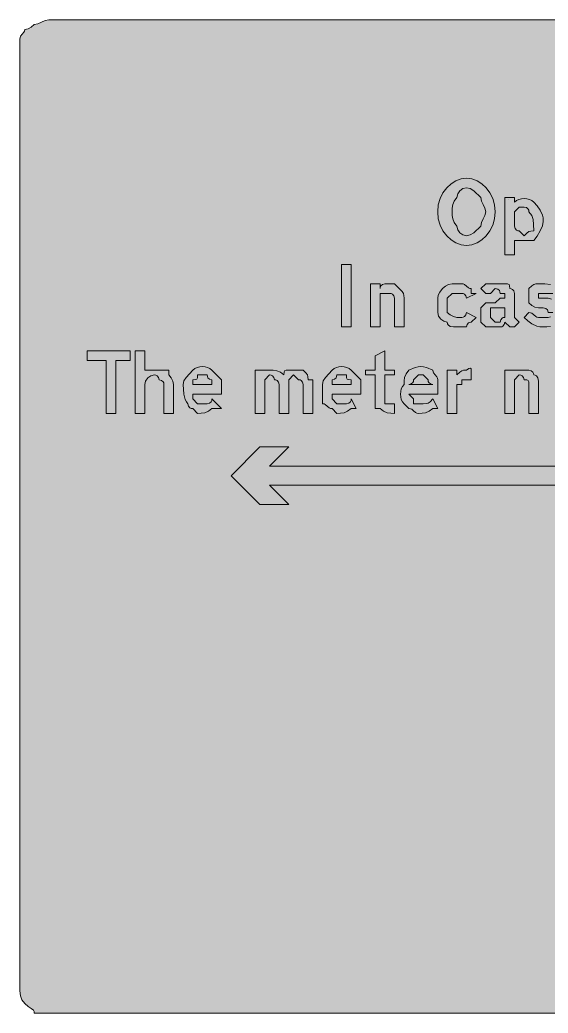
# Model space of a CAD drawing. Header units: metres. Extents: x 10 to 558, y 11 to 259.
# Drawn here: x 9.8 to 141.8, y 10.6 to 259 of the extents above; entities that cross this region are included whole.
import ezdxf

# ---------------------------------------------------------------- set-up
doc = ezdxf.new("R2010")
doc.units = ezdxf.units.M
for name, color, linetype, true_color in [('FILL_FIREBRICK_C36B00', 7, 'Continuous', 0xc36b00), ('FILL_WHITE_FFFFFF', 7, 'Continuous', 0xffffff), ('STROKE_WHITE_FFFFFF', 7, 'Continuous', 0xffffff)]:
    doc.layers.add(name, color=color, linetype=linetype, true_color=true_color)

msp = doc.modelspace()

# ---------------------------------------------------------------- hatches: boundary and pattern name
at = {"layer": 'FILL_FIREBRICK_C36B00', "true_color": 0xc36b00}
h = msp.add_hatch(color=7, dxfattribs=at)
h.dxf.hatch_style = 1
h.paths.add_polyline_path([(551.8, 258.91), (552.54, 258.75), (553.8, 258.21), (554.83, 257.44), (555.75, 256.56), (556.54, 256.06), (557.14, 255.47), (557.56, 254.83), (557.85, 254.16), (558.11, 252.85), (558.15, 251.76), (558.15, 17.76), (558.15, 15.36), (557.44, 14.48), (556.95, 13.71), (556.46, 13.17), (556.15, 13.01), (555.75, 12.96), (555.3, 12.17), (554.83, 11.57), (554.34, 11.15), (553.8, 10.86), (552.54, 10.6), (550.95, 10.56), (16.95, 10.56), (13.35, 10.56), (13.3, 10.96), (13.14, 11.27), (12.6, 11.76), (11.83, 12.25), (10.95, 12.96), (10.26, 13.88), (9.9, 14.91), (9.77, 16.17), (9.75, 17.76), (9.75, 251.76), (9.75, 254.16), (9.8, 254.56), (9.94, 254.87), (10.35, 255.36), (10.76, 255.85), (10.9, 256.16), (10.95, 256.56), (11.83, 256.75), (12.6, 257.16), (13.35, 257.76), (14.25, 257.95), (15.15, 258.36), (16.05, 258.77), (16.95, 258.96), (550.95, 258.96), (551.8, 258.91)])
at = {"layer": 'FILL_WHITE_FFFFFF', "true_color": 0xffffff}
h = msp.add_hatch(color=7, dxfattribs=at)
h.dxf.hatch_style = 1
h.paths.add_polyline_path([(123.99, 218.72), (125.21, 217.97), (126.3, 216.96), (127.22, 215.73), (127.93, 214.3), (128.39, 212.7), (128.55, 210.96), (128.39, 209.22), (127.93, 207.62), (127.22, 206.19), (126.3, 204.96), (125.21, 203.95), (123.99, 203.2), (122.69, 202.72), (121.35, 202.56), (120.01, 202.72), (118.71, 203.2), (117.49, 203.95), (116.4, 204.96), (115.48, 206.19), (114.77, 207.62), (114.31, 209.22), (114.15, 210.96), (114.31, 212.7), (114.77, 214.3), (115.48, 215.73), (116.4, 216.96), (117.49, 217.97), (118.71, 218.72), (120.01, 219.2), (121.35, 219.36), (122.69, 219.2), (123.99, 218.72)])
h.paths.add_polyline_path([(119.7, 216.21), (119.16, 215.44), (118.95, 214.56), (118.26, 213.66), (117.9, 212.76), (117.77, 211.86), (117.75, 210.96), (117.77, 210.06), (117.9, 209.16), (118.26, 208.26), (118.95, 207.36), (119.16, 206.48), (119.7, 205.71), (120.47, 205.17), (121.35, 204.96), (122.25, 205.17), (123.15, 205.71), (124.95, 207.36), (125.14, 208.26), (125.55, 209.16), (125.96, 210.06), (126.15, 210.96), (125.96, 211.86), (125.55, 212.76), (125.14, 213.66), (124.95, 214.56), (123.15, 216.21), (122.25, 216.75), (121.35, 216.96), (120.47, 216.75), (119.7, 216.21)], flags=16)
h = msp.add_hatch(color=7, dxfattribs=at)
h.dxf.hatch_style = 1
h.paths.add_polyline_path([(134.44, 214.03), (135.08, 214.2), (135.75, 214.26), (136.42, 214.2), (137.06, 214.03), (137.65, 213.75), (138.15, 213.36), (139.03, 212.44), (139.8, 211.41), (140.34, 210.15), (140.5, 209.41), (140.55, 208.56), (140.34, 207.47), (139.8, 206.16), (139.03, 204.85), (138.15, 203.76), (135.75, 203.76), (133.35, 203.76), (133.35, 200.16), (130.95, 200.16), (130.95, 214.56), (133.35, 214.56), (133.35, 213.36), (133.85, 213.75), (134.44, 214.03)])
h.paths.add_polyline_path([(133.35, 207.36), (133.5, 206.76), (133.86, 206.35), (134.15, 206.21), (134.55, 206.16), (135.75, 204.96), (136.46, 205.65), (136.95, 206.01), (137.44, 206.14), (138.15, 206.16), (138.13, 207.75), (138, 209.01), (137.64, 210.04), (136.95, 210.96), (136.9, 211.36), (136.76, 211.65), (136.35, 212.01), (135.75, 212.16), (134.55, 212.16), (133.35, 210.96), (133.35, 209.76), (133.35, 207.36)], flags=16)
h = msp.add_hatch(color=7, dxfattribs=at)
h.dxf.hatch_style = 1
h.paths.add_polyline_path([(92.55, 197.76), (92.55, 182.16), (90.15, 182.16), (90.15, 197.76), (92.55, 197.76)])
h = msp.add_hatch(color=7, dxfattribs=at)
h.dxf.hatch_style = 1
h.paths.add_polyline_path([(99.75, 190.56), (99.75, 189.36), (99.75, 182.16), (97.35, 182.16), (97.35, 192.96), (99.75, 192.96), (99.75, 191.76), (99.8, 192.16), (99.94, 192.45), (100.35, 192.81), (100.95, 192.96), (103.35, 192.96), (104.55, 191.76), (105.24, 191.05), (105.6, 190.56), (105.73, 190.07), (105.75, 189.36), (105.75, 182.16), (103.35, 182.16), (103.35, 189.36), (103.2, 189.96), (102.84, 190.37), (102.55, 190.51), (102.15, 190.56), (100.95, 190.56), (99.75, 190.56)])
h = msp.add_hatch(color=7, dxfattribs=at)
h.dxf.hatch_style = 1
h.paths.add_polyline_path([(120.15, 184.56), (120.55, 184.61), (120.84, 184.75), (121.2, 185.16), (121.35, 185.76), (123.75, 184.56), (122.55, 183.36), (122.15, 183.31), (121.86, 183.17), (121.5, 182.76), (121.35, 182.16), (118.95, 182.16), (118.07, 182.18), (117.3, 182.31), (116.76, 182.67), (116.6, 182.96), (116.55, 183.36), (115.67, 183.57), (114.9, 184.11), (114.36, 184.88), (114.15, 185.76), (114.15, 189.36), (114.3, 190.11), (114.66, 190.88), (115.35, 191.76), (116.1, 192.36), (116.87, 192.77), (117.75, 192.96), (120.15, 192.96), (120.55, 192.91), (120.86, 192.77), (121.35, 192.36), (121.84, 191.95), (122.15, 191.81), (122.55, 191.76), (122.55, 190.56), (123.75, 190.56), (121.35, 189.36), (121.2, 189.96), (120.84, 190.37), (120.55, 190.51), (120.15, 190.56), (117.75, 190.56), (116.55, 189.36), (116.55, 185.76), (117.3, 185.16), (118.07, 184.75), (118.95, 184.56), (120.15, 184.56)])
h = msp.add_hatch(color=7, dxfattribs=at)
h.dxf.hatch_style = 1
h.paths.add_polyline_path([(124.95, 183.36), (124.95, 185.76), (124.95, 186.96), (126.15, 188.16), (128.55, 188.16), (129.75, 189.36), (130.95, 189.36), (130.95, 190.56), (129.75, 190.56), (129.7, 190.96), (129.56, 191.25), (129.15, 191.61), (128.55, 191.76), (127.35, 190.56), (126.15, 190.56), (124.95, 191.76), (126.15, 192.96), (127.35, 192.96), (128.55, 192.96), (130.95, 192.96), (131.64, 192.94), (132, 192.81), (132.13, 192.45), (132.15, 191.76), (132.55, 191.71), (132.84, 191.57), (133.2, 191.16), (133.35, 190.56), (133.35, 188.16), (133.35, 184.56), (134.55, 183.36), (133.35, 182.16), (132.15, 182.16), (130.95, 183.36), (130.8, 182.76), (130.44, 182.35), (130.15, 182.21), (129.75, 182.16), (128.55, 182.16), (126.15, 182.16), (124.95, 183.36)])
h.paths.add_polyline_path([(129.9, 183.96), (130.26, 184.37), (130.55, 184.51), (130.95, 184.56), (130.95, 185.76), (130.95, 186.96), (129.75, 186.96), (128.55, 186.96), (127.35, 186.96), (127.35, 185.76), (127.35, 184.56), (128.55, 183.36), (129.75, 183.36), (129.9, 183.96)], flags=16)
h = msp.add_hatch(color=7, dxfattribs=at)
h.dxf.hatch_style = 1
h.paths.add_polyline_path([(140.55, 189.36), (141.75, 189.36), (142.63, 189.15), (143.4, 188.61), (143.94, 187.84), (144.15, 186.96), (145.35, 185.76), (145.16, 184.88), (144.75, 184.11), (144.15, 183.36), (143.25, 182.67), (142.35, 182.31), (141.45, 182.18), (140.55, 182.16), (139.7, 182.21), (138.96, 182.37), (137.7, 182.91), (136.67, 183.68), (135.75, 184.56), (136.95, 185.76), (137.35, 185.71), (137.66, 185.57), (138.15, 185.16), (138.64, 184.75), (138.95, 184.61), (139.35, 184.56), (140.55, 184.56), (141.75, 184.56), (142.35, 184.71), (142.76, 185.07), (142.9, 185.36), (142.95, 185.76), (141.75, 185.76), (141.7, 186.16), (141.56, 186.45), (141.15, 186.81), (140.55, 186.96), (139.35, 186.96), (138.47, 187.15), (137.7, 187.56), (136.95, 188.16), (136.95, 190.56), (136.95, 191.76), (137.66, 192.45), (138.15, 192.81), (138.64, 192.94), (139.35, 192.96), (140.96, 192.94), (142.35, 192.81), (143.74, 192.45), (145.35, 191.76), (142.95, 190.56), (140.55, 190.56), (139.35, 190.56), (139.35, 189.36), (140.55, 189.36)])
h = msp.add_hatch(color=7, dxfattribs=at)
h.dxf.hatch_style = 1
h.paths.add_polyline_path([(37.35, 173.76), (33.75, 173.76), (33.75, 160.56), (31.35, 160.56), (31.35, 173.76), (26.55, 173.76), (26.55, 176.16), (37.35, 176.16), (37.35, 173.76)])
h = msp.add_hatch(color=7, dxfattribs=at)
h.dxf.hatch_style = 1
h.paths.add_polyline_path([(40.95, 176.16), (40.95, 171.36), (42.15, 171.36), (43.35, 171.36), (46.95, 171.36), (46.95, 170.16), (47.55, 169.41), (47.96, 168.64), (48.15, 167.76), (48.15, 160.56), (45.75, 160.56), (45.75, 167.76), (45.7, 168.16), (45.56, 168.45), (45.15, 168.81), (44.55, 168.96), (44.4, 169.56), (44.04, 169.97), (43.75, 170.11), (43.35, 170.16), (42.47, 169.95), (41.7, 169.41), (41.16, 168.64), (40.95, 167.76), (40.95, 160.56), (38.55, 160.56), (38.55, 176.16), (40.95, 176.16)])
h = msp.add_hatch(color=7, dxfattribs=at)
h.dxf.hatch_style = 1
h.paths.add_polyline_path([(102.15, 162.96), (103.35, 162.96), (103.35, 160.56), (102.45, 160.58), (101.55, 160.71), (100.65, 161.07), (99.75, 161.76), (98.55, 161.76), (98.55, 162.96), (98.55, 170.16), (96.15, 170.16), (96.15, 171.36), (98.55, 171.36), (98.55, 174.96), (100.95, 176.16), (100.95, 171.36), (103.35, 171.36), (103.35, 170.16), (100.95, 170.16), (100.95, 162.96), (102.15, 162.96)])
h = msp.add_hatch(color=7, dxfattribs=at)
h.dxf.hatch_style = 1
h.paths.add_polyline_path([(52.55, 161.81), (52.26, 161.95), (51.9, 162.36), (51.75, 162.96), (51.35, 163.46), (51.06, 164.05), (50.7, 165.36), (50.55, 167.76), (50.76, 168.66), (51.3, 169.56), (52.95, 171.36), (53.45, 171.75), (54.04, 172.03), (54.68, 172.2), (55.35, 172.26), (56.02, 172.2), (56.66, 172.03), (57.25, 171.75), (57.75, 171.36), (60.15, 168.96), (60.15, 165.36), (52.95, 165.36), (52.95, 164.16), (54.15, 162.96), (56.55, 162.96), (57.15, 163.11), (57.56, 163.47), (57.7, 163.76), (57.75, 164.16), (60.15, 161.76), (57.75, 161.76), (56.85, 161.07), (55.95, 160.71), (55.05, 160.58), (54.15, 160.56), (52.95, 161.76), (52.55, 161.81)])
h.paths.add_polyline_path([(57.75, 168.96), (57.15, 169.11), (56.74, 169.47), (56.6, 169.76), (56.55, 170.16), (54.15, 170.16), (54.13, 169.47), (54, 169.11), (53.64, 168.98), (52.95, 168.96), (52.95, 167.76), (57.75, 167.76), (57.75, 168.96)], flags=16)
h = msp.add_hatch(color=7, dxfattribs=at)
h.dxf.hatch_style = 1
h.paths.add_polyline_path([(87.35, 161.81), (87.04, 161.95), (86.55, 162.36), (86.06, 162.77), (85.75, 162.91), (85.35, 162.96), (85.35, 167.76), (85.56, 168.66), (86.1, 169.56), (87.75, 171.36), (88.25, 171.75), (88.84, 172.03), (89.48, 172.2), (90.15, 172.26), (90.82, 172.2), (91.46, 172.03), (92.05, 171.75), (92.55, 171.36), (94.95, 168.96), (94.95, 165.36), (87.75, 165.36), (87.75, 164.16), (88.95, 162.96), (91.35, 162.96), (91.95, 163.11), (92.36, 163.47), (92.5, 163.76), (92.55, 164.16), (93.75, 161.76), (92.55, 161.76), (91.65, 161.07), (90.75, 160.71), (89.85, 160.58), (88.95, 160.56), (87.75, 161.76), (87.35, 161.81)])
h.paths.add_polyline_path([(92.55, 168.96), (91.86, 168.98), (91.5, 169.11), (91.37, 169.47), (91.35, 170.16), (88.95, 170.16), (88.9, 169.76), (88.76, 169.47), (88.35, 169.11), (87.75, 168.96), (87.75, 167.76), (92.55, 167.76), (92.55, 168.96)], flags=16)
h = msp.add_hatch(color=7, dxfattribs=at)
h.dxf.hatch_style = 1
h.paths.add_polyline_path([(108.64, 160.75), (108.15, 161.16), (107.66, 161.57), (107.35, 161.71), (106.95, 161.76), (105.75, 162.96), (105.36, 163.46), (105.07, 164.05), (104.91, 164.69), (104.85, 165.36), (104.91, 166.03), (105.07, 166.67), (105.36, 167.26), (105.75, 167.76), (105.77, 168.66), (105.9, 169.56), (106.26, 170.46), (106.95, 171.36), (108.56, 172.03), (109.27, 172.2), (109.95, 172.26), (110.63, 172.2), (111.34, 172.03), (112.95, 171.36), (113, 170.96), (113.14, 170.65), (113.55, 170.16), (113.96, 169.67), (114.1, 169.36), (114.15, 168.96), (114.15, 165.36), (106.95, 165.36), (108.15, 164.16), (108.15, 162.96), (110.55, 162.96), (111.26, 162.98), (111.75, 163.11), (112.24, 163.47), (112.95, 164.16), (114.15, 161.76), (112.95, 161.76), (112.05, 161.07), (111.15, 160.71), (110.25, 160.58), (109.35, 160.56), (108.95, 160.61), (108.64, 160.75)])
h.paths.add_polyline_path([(112.35, 167.91), (111.94, 168.27), (111.8, 168.56), (111.75, 168.96), (110.55, 170.16), (109.35, 170.16), (108.15, 168.96), (108.1, 168.56), (107.96, 168.27), (107.55, 167.91), (106.95, 167.76), (112.95, 167.76), (112.35, 167.91)], flags=16)
h = msp.add_hatch(color=7, dxfattribs=at)
h.dxf.hatch_style = 1
h.paths.add_polyline_path([(119.66, 170.85), (120.15, 171.21), (120.64, 171.34), (121.35, 171.36), (121.95, 171.81), (122.36, 171.87), (122.5, 171.7), (122.55, 171.36), (122.55, 168.96), (120.15, 168.96), (120.15, 167.76), (118.95, 167.76), (118.95, 160.56), (116.55, 160.56), (116.55, 171.36), (118.95, 171.36), (118.95, 170.16), (119.66, 170.85)])
h = msp.add_hatch(color=7, dxfattribs=at)
h.dxf.hatch_style = 1
h.paths.add_polyline_path([(72.15, 171.36), (73.05, 171.34), (73.95, 171.21), (74.85, 170.85), (75.75, 170.16), (75.77, 170.85), (75.9, 171.21), (76.26, 171.34), (76.95, 171.36), (78.15, 171.36), (80.55, 171.36), (81.24, 170.65), (81.6, 170.16), (81.73, 169.67), (81.75, 168.96), (82.95, 168.96), (82.95, 160.56), (80.55, 160.56), (80.55, 167.76), (80.4, 168.36), (80.04, 168.77), (79.75, 168.91), (79.35, 168.96), (78.15, 170.16), (76.95, 168.96), (76.95, 167.76), (76.95, 160.56), (74.55, 160.56), (74.55, 167.76), (74.4, 168.36), (74.04, 168.77), (73.75, 168.91), (73.35, 168.96), (73.2, 169.56), (72.84, 169.97), (72.55, 170.11), (72.15, 170.16), (70.95, 168.96), (70.95, 167.76), (70.95, 160.56), (68.55, 160.56), (68.55, 171.36), (70.95, 171.36), (72.15, 171.36)])
h = msp.add_hatch(color=7, dxfattribs=at)
h.dxf.hatch_style = 1
h.paths.add_polyline_path([(133.35, 168.96), (133.35, 167.76), (133.35, 160.56), (130.95, 160.56), (130.95, 171.36), (133.35, 171.36), (134.55, 171.36), (136.95, 171.36), (137.55, 171.21), (137.96, 170.85), (138.1, 170.56), (138.15, 170.16), (138.55, 170.11), (138.84, 169.95), (139.2, 169.41), (139.33, 168.64), (139.35, 167.76), (139.35, 160.56), (136.95, 160.56), (136.95, 167.76), (136.93, 168.45), (136.8, 168.81), (136.44, 168.94), (135.75, 168.96), (135.6, 169.56), (135.24, 169.97), (134.95, 170.11), (134.55, 170.16), (133.35, 168.96)])
h = msp.add_hatch(color=7, dxfattribs=at)
h.dxf.hatch_style = 1
h.paths.add_polyline_path([(505.35, 147.36), (505.35, 142.56), (72.15, 142.56), (76.95, 137.76), (69.75, 137.76), (62.55, 144.96), (69.75, 152.16), (76.95, 152.16), (72.15, 147.36), (505.35, 147.36)])

# ---------------------------------------------------------------- linework, layer by layer
at = {"layer": 'FILL_FIREBRICK_C36B00', "lineweight": 0, "true_color": 0xc36b00}
msp.add_lwpolyline([(550.95, 10.56), (16.95, 10.56), (13.35, 10.56), (13.3, 10.96), (13.14, 11.27), (12.6, 11.76), (11.83, 12.25), (10.95, 12.96), (10.26, 13.88), (9.9, 14.91), (9.77, 16.17), (9.75, 17.76), (9.75, 251.76), (9.75, 254.16), (9.8, 254.56), (9.94, 254.87), (10.35, 255.36), (10.76, 255.85), (10.9, 256.16), (10.95, 256.56), (11.83, 256.75), (12.6, 257.16), (13.35, 257.76), (14.25, 257.95), (15.15, 258.36), (16.05, 258.77), (16.95, 258.96), (550.95, 258.96)], dxfattribs=at)
at = {"layer": 'FILL_WHITE_FFFFFF', "lineweight": 0, "true_color": 0xffffff}
for points in [[(123.99, 218.72), (125.21, 217.97), (126.3, 216.96), (127.22, 215.73), (127.93, 214.3), (128.39, 212.7), (128.55, 210.96), (128.39, 209.22), (127.93, 207.62), (127.22, 206.19), (126.3, 204.96), (125.21, 203.95), (123.99, 203.2), (122.69, 202.72), (121.35, 202.56), (120.01, 202.72), (118.71, 203.2), (117.49, 203.95), (116.4, 204.96), (115.48, 206.19), (114.77, 207.62), (114.31, 209.22), (114.15, 210.96), (114.31, 212.7), (114.77, 214.3), (115.48, 215.73), (116.4, 216.96), (117.49, 217.97), (118.71, 218.72), (120.01, 219.2), (121.35, 219.36), (122.69, 219.2)], [(119.7, 216.21), (119.16, 215.44), (118.95, 214.56), (118.26, 213.66), (117.9, 212.76), (117.77, 211.86), (117.75, 210.96), (117.77, 210.06), (117.9, 209.16), (118.26, 208.26), (118.95, 207.36), (119.16, 206.48), (119.7, 205.71), (120.47, 205.17), (121.35, 204.96), (122.25, 205.17), (123.15, 205.71), (124.95, 207.36), (125.14, 208.26), (125.55, 209.16), (125.96, 210.06), (126.15, 210.96), (125.96, 211.86), (125.55, 212.76), (125.14, 213.66), (124.95, 214.56), (123.15, 216.21), (122.25, 216.75), (121.35, 216.96), (120.47, 216.75)], [(134.44, 214.03), (135.08, 214.2), (135.75, 214.26), (136.42, 214.2), (137.06, 214.03), (137.65, 213.75), (138.15, 213.36), (139.03, 212.44), (139.8, 211.41), (140.34, 210.15), (140.5, 209.41), (140.55, 208.56), (140.34, 207.47), (139.8, 206.16), (139.03, 204.85), (138.15, 203.76), (135.75, 203.76), (133.35, 203.76), (133.35, 200.16), (130.95, 200.16), (130.95, 214.56), (133.35, 214.56), (133.35, 213.36), (133.85, 213.75)], [(133.35, 207.36), (133.5, 206.76), (133.86, 206.35), (134.15, 206.21), (134.55, 206.16), (135.75, 204.96), (136.46, 205.65), (136.95, 206.01), (137.44, 206.14), (138.15, 206.16), (138.13, 207.75), (138, 209.01), (137.64, 210.04), (136.95, 210.96), (136.9, 211.36), (136.76, 211.65), (136.35, 212.01), (135.75, 212.16), (134.55, 212.16), (133.35, 210.96), (133.35, 209.76)], [(92.55, 197.76), (92.55, 182.16), (90.15, 182.16), (90.15, 197.76)], [(99.75, 190.56), (99.75, 189.36), (99.75, 182.16), (97.35, 182.16), (97.35, 192.96), (99.75, 192.96), (99.75, 191.76), (99.8, 192.16), (99.94, 192.45), (100.35, 192.81), (100.95, 192.96), (103.35, 192.96), (104.55, 191.76), (105.24, 191.05), (105.6, 190.56), (105.73, 190.07), (105.75, 189.36), (105.75, 182.16), (103.35, 182.16), (103.35, 189.36), (103.2, 189.96), (102.84, 190.37), (102.55, 190.51), (102.15, 190.56), (100.95, 190.56)], [(120.15, 184.56), (120.55, 184.61), (120.84, 184.75), (121.2, 185.16), (121.35, 185.76), (123.75, 184.56), (122.55, 183.36), (122.15, 183.31), (121.86, 183.17), (121.5, 182.76), (121.35, 182.16), (118.95, 182.16), (118.07, 182.18), (117.3, 182.31), (116.76, 182.67), (116.6, 182.96), (116.55, 183.36), (115.67, 183.57), (114.9, 184.11), (114.36, 184.88), (114.15, 185.76), (114.15, 189.36), (114.3, 190.11), (114.66, 190.88), (115.35, 191.76), (116.1, 192.36), (116.87, 192.77), (117.75, 192.96), (120.15, 192.96), (120.55, 192.91), (120.86, 192.77), (121.35, 192.36), (121.84, 191.95), (122.15, 191.81), (122.55, 191.76), (122.55, 190.56), (123.75, 190.56), (121.35, 189.36), (121.2, 189.96), (120.84, 190.37), (120.55, 190.51), (120.15, 190.56), (117.75, 190.56), (116.55, 189.36), (116.55, 185.76), (117.3, 185.16), (118.07, 184.75), (118.95, 184.56)], [(124.95, 183.36), (124.95, 185.76), (124.95, 186.96), (126.15, 188.16), (128.55, 188.16), (129.75, 189.36), (130.95, 189.36), (130.95, 190.56), (129.75, 190.56), (129.7, 190.96), (129.56, 191.25), (129.15, 191.61), (128.55, 191.76), (127.35, 190.56), (126.15, 190.56), (124.95, 191.76), (126.15, 192.96), (127.35, 192.96), (128.55, 192.96), (130.95, 192.96), (131.64, 192.94), (132, 192.81), (132.13, 192.45), (132.15, 191.76), (132.55, 191.71), (132.84, 191.57), (133.2, 191.16), (133.35, 190.56), (133.35, 188.16), (133.35, 184.56), (134.55, 183.36), (133.35, 182.16), (132.15, 182.16), (130.95, 183.36), (130.8, 182.76), (130.44, 182.35), (130.15, 182.21), (129.75, 182.16), (128.55, 182.16), (126.15, 182.16)], [(129.9, 183.96), (130.26, 184.37), (130.55, 184.51), (130.95, 184.56), (130.95, 185.76), (130.95, 186.96), (129.75, 186.96), (128.55, 186.96), (127.35, 186.96), (127.35, 185.76), (127.35, 184.56), (128.55, 183.36), (129.75, 183.36)], [(37.35, 173.76), (33.75, 173.76), (33.75, 160.56), (31.35, 160.56), (31.35, 173.76), (26.55, 173.76), (26.55, 176.16), (37.35, 176.16)], [(40.95, 176.16), (40.95, 171.36), (42.15, 171.36), (43.35, 171.36), (46.95, 171.36), (46.95, 170.16), (47.55, 169.41), (47.96, 168.64), (48.15, 167.76), (48.15, 160.56), (45.75, 160.56), (45.75, 167.76), (45.7, 168.16), (45.56, 168.45), (45.15, 168.81), (44.55, 168.96), (44.4, 169.56), (44.04, 169.97), (43.75, 170.11), (43.35, 170.16), (42.47, 169.95), (41.7, 169.41), (41.16, 168.64), (40.95, 167.76), (40.95, 160.56), (38.55, 160.56), (38.55, 176.16)], [(102.15, 162.96), (103.35, 162.96), (103.35, 160.56), (102.45, 160.58), (101.55, 160.71), (100.65, 161.07), (99.75, 161.76), (98.55, 161.76), (98.55, 162.96), (98.55, 170.16), (96.15, 170.16), (96.15, 171.36), (98.55, 171.36), (98.55, 174.96), (100.95, 176.16), (100.95, 171.36), (103.35, 171.36), (103.35, 170.16), (100.95, 170.16), (100.95, 162.96)], [(52.55, 161.81), (52.26, 161.95), (51.9, 162.36), (51.75, 162.96), (51.35, 163.46), (51.06, 164.05), (50.7, 165.36), (50.55, 167.76), (50.76, 168.66), (51.3, 169.56), (52.95, 171.36), (53.45, 171.75), (54.04, 172.03), (54.68, 172.2), (55.35, 172.26), (56.02, 172.2), (56.66, 172.03), (57.25, 171.75), (57.75, 171.36), (60.15, 168.96), (60.15, 165.36), (52.95, 165.36), (52.95, 164.16), (54.15, 162.96), (56.55, 162.96), (57.15, 163.11), (57.56, 163.47), (57.7, 163.76), (57.75, 164.16), (60.15, 161.76), (57.75, 161.76), (56.85, 161.07), (55.95, 160.71), (55.05, 160.58), (54.15, 160.56), (52.95, 161.76)], [(87.35, 161.81), (87.04, 161.95), (86.55, 162.36), (86.06, 162.77), (85.75, 162.91), (85.35, 162.96), (85.35, 167.76), (85.56, 168.66), (86.1, 169.56), (87.75, 171.36), (88.25, 171.75), (88.84, 172.03), (89.48, 172.2), (90.15, 172.26), (90.82, 172.2), (91.46, 172.03), (92.05, 171.75), (92.55, 171.36), (94.95, 168.96), (94.95, 165.36), (87.75, 165.36), (87.75, 164.16), (88.95, 162.96), (91.35, 162.96), (91.95, 163.11), (92.36, 163.47), (92.5, 163.76), (92.55, 164.16), (93.75, 161.76), (92.55, 161.76), (91.65, 161.07), (90.75, 160.71), (89.85, 160.58), (88.95, 160.56), (87.75, 161.76)], [(108.64, 160.75), (108.15, 161.16), (107.66, 161.57), (107.35, 161.71), (106.95, 161.76), (105.75, 162.96), (105.36, 163.46), (105.07, 164.05), (104.91, 164.69), (104.85, 165.36), (104.91, 166.03), (105.07, 166.67), (105.36, 167.26), (105.75, 167.76), (105.77, 168.66), (105.9, 169.56), (106.26, 170.46), (106.95, 171.36), (108.56, 172.03), (109.27, 172.2), (109.95, 172.26), (110.63, 172.2), (111.34, 172.03), (112.95, 171.36), (113, 170.96), (113.14, 170.65), (113.55, 170.16), (113.96, 169.67), (114.1, 169.36), (114.15, 168.96), (114.15, 165.36), (106.95, 165.36), (108.15, 164.16), (108.15, 162.96), (110.55, 162.96), (111.26, 162.98), (111.75, 163.11), (112.24, 163.47), (112.95, 164.16), (114.15, 161.76), (112.95, 161.76), (112.05, 161.07), (111.15, 160.71), (110.25, 160.58), (109.35, 160.56), (108.95, 160.61)], [(119.66, 170.85), (120.15, 171.21), (120.64, 171.34), (121.35, 171.36), (121.95, 171.81), (122.36, 171.87), (122.5, 171.7), (122.55, 171.36), (122.55, 168.96), (120.15, 168.96), (120.15, 167.76), (118.95, 167.76), (118.95, 160.56), (116.55, 160.56), (116.55, 171.36), (118.95, 171.36), (118.95, 170.16)], [(57.75, 168.96), (57.15, 169.11), (56.74, 169.47), (56.6, 169.76), (56.55, 170.16), (54.15, 170.16), (54.13, 169.47), (54, 169.11), (53.64, 168.98), (52.95, 168.96), (52.95, 167.76), (57.75, 167.76)], [(72.15, 171.36), (73.05, 171.34), (73.95, 171.21), (74.85, 170.85), (75.75, 170.16), (75.77, 170.85), (75.9, 171.21), (76.26, 171.34), (76.95, 171.36), (78.15, 171.36), (80.55, 171.36), (81.24, 170.65), (81.6, 170.16), (81.73, 169.67), (81.75, 168.96), (82.95, 168.96), (82.95, 160.56), (80.55, 160.56), (80.55, 167.76), (80.4, 168.36), (80.04, 168.77), (79.75, 168.91), (79.35, 168.96), (78.15, 170.16), (76.95, 168.96), (76.95, 167.76), (76.95, 160.56), (74.55, 160.56), (74.55, 167.76), (74.4, 168.36), (74.04, 168.77), (73.75, 168.91), (73.35, 168.96), (73.2, 169.56), (72.84, 169.97), (72.55, 170.11), (72.15, 170.16), (70.95, 168.96), (70.95, 167.76), (70.95, 160.56), (68.55, 160.56), (68.55, 171.36), (70.95, 171.36)], [(92.55, 168.96), (91.86, 168.98), (91.5, 169.11), (91.37, 169.47), (91.35, 170.16), (88.95, 170.16), (88.9, 169.76), (88.76, 169.47), (88.35, 169.11), (87.75, 168.96), (87.75, 167.76), (92.55, 167.76)], [(112.35, 167.91), (111.94, 168.27), (111.8, 168.56), (111.75, 168.96), (110.55, 170.16), (109.35, 170.16), (108.15, 168.96), (108.1, 168.56), (107.96, 168.27), (107.55, 167.91), (106.95, 167.76), (112.95, 167.76)], [(133.35, 168.96), (133.35, 167.76), (133.35, 160.56), (130.95, 160.56), (130.95, 171.36), (133.35, 171.36), (134.55, 171.36), (136.95, 171.36), (137.55, 171.21), (137.96, 170.85), (138.1, 170.56), (138.15, 170.16), (138.55, 170.11), (138.84, 169.95), (139.2, 169.41), (139.33, 168.64), (139.35, 167.76), (139.35, 160.56), (136.95, 160.56), (136.95, 167.76), (136.93, 168.45), (136.8, 168.81), (136.44, 168.94), (135.75, 168.96), (135.6, 169.56), (135.24, 169.97), (134.95, 170.11), (134.55, 170.16)], [(505.35, 147.36), (505.35, 142.56), (72.15, 142.56), (76.95, 137.76), (69.75, 137.76), (62.55, 144.96), (69.75, 152.16), (76.95, 152.16), (72.15, 147.36)]]:
    msp.add_lwpolyline(points, close=True, dxfattribs=at)
for points in [[(142.95, 185.76), (141.75, 185.76), (141.7, 186.16), (141.56, 186.45), (141.15, 186.81), (140.55, 186.96), (139.35, 186.96), (138.47, 187.15), (137.7, 187.56), (136.95, 188.16), (136.95, 190.56), (136.95, 191.76), (137.66, 192.45), (138.15, 192.81), (138.64, 192.94), (139.35, 192.96), (140.96, 192.94), (142.35, 192.81)], [(142.95, 190.56), (140.55, 190.56), (139.35, 190.56), (139.35, 189.36), (140.55, 189.36), (141.75, 189.36), (142.63, 189.15)], [(142.35, 182.31), (141.45, 182.18), (140.55, 182.16), (139.7, 182.21), (138.96, 182.37), (137.7, 182.91), (136.67, 183.68), (135.75, 184.56), (136.95, 185.76), (137.35, 185.71), (137.66, 185.57), (138.15, 185.16), (138.64, 184.75), (138.95, 184.61), (139.35, 184.56), (140.55, 184.56), (141.75, 184.56), (142.35, 184.71)]]:
    msp.add_lwpolyline(points, dxfattribs=at)
at = {"layer": 'STROKE_WHITE_FFFFFF', "lineweight": 0, "true_color": 0xffffff}
msp.add_lwpolyline([(131.95, 214), (131.95, 214)], dxfattribs=at)
msp.add_lwpolyline([(131.95, 214), (131.95, 214)], dxfattribs=at)

doc.saveas('drawing.dxf')
